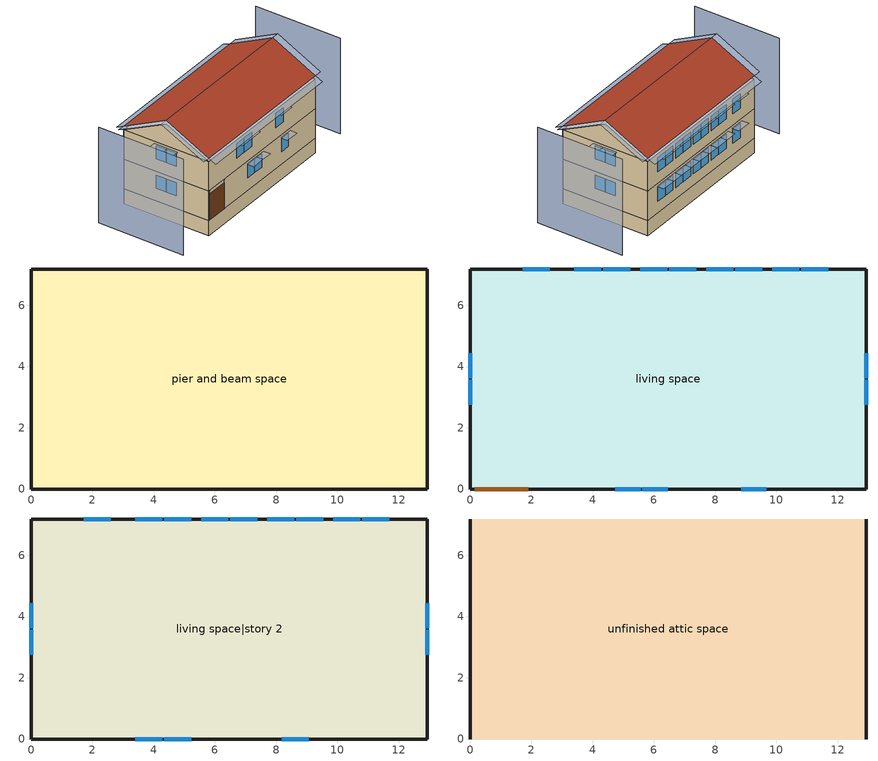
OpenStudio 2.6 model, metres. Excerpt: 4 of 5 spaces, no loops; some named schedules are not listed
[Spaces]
pier and beam space
 floor foundation (FloorFndGrndUnfinSlab): 0,0 0,7.18 12.93,7.18 12.93,0 z0
 wall outside (WallExtUninsUnfin): 0,7.18 0,0 12.93,0 12.93,7.18 0,7.18 z0:1.22
living space
 floor to pier and beam space (FloorPBInsFin Reversed): 0,0 0,7.18 12.93,7.18 12.93,0 z1.22
 wall outside (WallExtInsFin): 0,7.18 0,0 0.13,0 1.92,0 12.93,0 12.93,7.18 0,7.18 z1.22:3.66
 window (WindowConstruction): 4.74,0 5.56,0 / 5.62,0 6.44,0 / 8.85,0 9.67,0 z2.26:3.35; 11.69,7.18 10.81,7.18 / 10.75,7.18 9.86,7.18 / 9.54,7.18 8.65,7.18 / 8.59,7.18 7.7,7.18 / 7.38,7.18 6.5,7.18 / 6.44,7.18 5.55,7.18 / 5.23,7.18 4.34,7.18 / 4.28,7.18 3.39,7.18 / 2.6,7.18 1.71,7.18 z2.17:3.35; 0,4.43 0,3.62 / 0,3.56 0,2.75 / 12.93,2.75 12.93,3.56 / 12.93,3.62 12.93,4.43 z2.27:3.35
 door (Door): 0.15,0 1.89,0 z1.22:3.35
living space|story 2
 floor to living space (FloorFinUninsFin): 0,0 0,7.18 12.93,7.18 12.93,0 z3.66
 wall outside (WallExtInsFin): 0,7.18 0,0 12.93,0 12.93,7.18 0,7.18 z3.66:6.1
 window (WindowConstruction): 3.39,0 4.28,0 / 4.34,0 5.23,0 / 8.18,0 9.07,0 z4.6:5.79; 11.69,7.18 10.81,7.18 / 10.75,7.18 9.86,7.18 / 9.54,7.18 8.65,7.18 / 8.59,7.18 7.7,7.18 / 7.38,7.18 6.5,7.18 / 6.44,7.18 5.55,7.18 / 5.23,7.18 4.34,7.18 / 4.28,7.18 3.39,7.18 / 2.6,7.18 1.71,7.18 z4.61:5.79; 0,4.43 0,3.62 / 0,3.56 0,2.75 / 12.93,2.75 12.93,3.56 / 12.93,3.62 12.93,4.43 z4.71:5.79
unfinished attic space
 floor to living space|story 2 (FloorFinInsUnfinAttic): 0,7.18 12.93,7.18 12.93,0 0,0 z6.1
 wall outside (WallExtUninsUnfin): 0,3.59,7.89 0,7.18,6.1 0,0,6.1; 12.93,3.59,7.89 12.93,0,6.1 12.93,7.18,6.1
 roof outside (RoofUnfinInsExt): 12.93,3.59,8.2 0,3.59,8.2 0,0,6.4 12.93,0,6.4; 0,3.59,8.2 12.93,3.59,8.2 12.93,7.18,6.4 0,7.18,6.4
shading: -3.05,7.18 -3.05,0 / 15.98,0 15.98,7.18 z0:7.89; 13.54,0,6.4 13.54,3.59,8.2 12.93,3.59,8.2 12.93,0,6.4; -0.61,3.59,8.2 -0.61,0,6.4 0,0,6.4 0,3.59,8.2; 0,-0.61,6.1 12.93,-0.61,6.1 12.93,0,6.4 0,0,6.4; -0.61,7.18,6.4 -0.61,3.59,8.2 0,3.59,8.2 0,7.18,6.4; 13.54,3.59,8.2 13.54,7.18,6.4 12.93,7.18,6.4 12.93,3.59,8.2; 12.93,7.79,6.1 0,7.79,6.1 0,7.18,6.4 12.93,7.18,6.4; 12.93,3.71 12.93,2.6 13.54,2.6 13.54,3.71 z3.51; 0,3.47 0,4.59 -0.61,4.59 -0.61,3.47 z5.94; 5.71,0 4.59,0 4.59,-0.61 5.71,-0.61 z3.51; 10.65,7.18 11.85,7.18 11.85,7.79 10.65,7.79 z3.51; 4.19,7.18 5.38,7.18 5.38,7.79 4.19,7.79 z3.51; 6.59,0 5.47,0 5.47,-0.61 6.59,-0.61 z3.51; 9.22,0 8.02,0 8.02,-0.61 9.22,-0.61 z5.94; 9.82,0 8.7,0 8.7,-0.61 9.82,-0.61 z3.51; 5.38,0 4.19,0 4.19,-0.61 5.38,-0.61 z5.94; 4.43,0 3.24,0 3.24,-0.61 4.43,-0.61 z5.94; 9.71,7.18 10.9,7.18 10.9,7.79 9.71,7.79 z3.51; 8.5,7.18 9.69,7.18 9.69,7.79 8.5,7.79 z3.51; 7.55,7.18 8.74,7.18 8.74,7.79 7.55,7.79 z3.51; 8.5,7.18 9.69,7.18 9.69,7.79 8.5,7.79 z5.94; 6.34,7.18 7.54,7.18 7.54,7.79 6.34,7.79 z3.51; 5.39,7.18 6.59,7.18 6.59,7.79 5.39,7.79 z3.51; 3.24,7.18 4.43,7.18 4.43,7.79 3.24,7.79 z3.51; 1.56,7.18 2.75,7.18 2.75,7.79 1.56,7.79 z3.51; 0,2.6 0,3.71 -0.61,3.71 -0.61,2.6 z3.51; 10.65,7.18 11.85,7.18 11.85,7.79 10.65,7.79 z5.94; 3.24,7.18 4.43,7.18 4.43,7.79 3.24,7.79 z5.94; 9.71,7.18 10.9,7.18 10.9,7.79 9.71,7.79 z5.94; 7.55,7.18 8.74,7.18 8.74,7.79 7.55,7.79 z5.94; 6.34,7.18 7.54,7.18 7.54,7.79 6.34,7.79 z5.94; 5.39,7.18 6.59,7.18 6.59,7.79 5.39,7.79 z5.94; 4.19,7.18 5.38,7.18 5.38,7.79 4.19,7.79 z5.94; 1.56,7.18 2.75,7.18 2.75,7.79 1.56,7.79 z5.94; 12.93,4.59 12.93,3.47 13.54,3.47 13.54,4.59 z5.94; 0,3.47 0,4.59 -0.61,4.59 -0.61,3.47 z3.51; 0,2.6 0,3.71 -0.61,3.71 -0.61,2.6 z5.94; 12.93,4.59 12.93,3.47 13.54,3.47 13.54,4.59 z3.51; 12.93,3.71 12.93,2.6 13.54,2.6 13.54,3.71 z5.94
[Site]
Denver Intl Ap_CO_USA: Latitude {deg}=39.83; Longitude {deg}=-104.65; Time Zone {hr}=-7; Elevation {m}=1650; Terrain=Suburbs
[ClimateZones]
Climate Zone Institution Name 2=Building America; Climate Zone Document Year 2=0; Climate Zone Value 2=Cold
[Site:WaterMainsTemperature]
Calculation Method=Correlation; Annual Average Outdoor Air Temperature {C}=10.8753; Maximum Difference In Monthly Average Outdoor Air Temperatures {deltaC}=23.1524
[Site:GroundTemperature:Deep]
10.8753, 10.8753, 10.8753, 10.8753, 10.8753, 10.8753, 10.8753, 10.8753, 10.8753, 10.8753, 10.8753, 10.8753
[Building]
Building 1: North Axis {deg}=45; Standards Number of Stories=2; Standards Number of Above Ground Stories=2; Standards Building Type=singlefamilydetached; Standards Number of Living Units=1
[Material] Roughness=Rough
Name | Thickness {m} | Conductivity {W/m-K} | Density {kg/m3} | Specific Heat {J/kg-K} | Thermal Absorptance | Solar Absorptance | Visible Absorptance
FloorUAAdditionalCeilingIns | 0.12827 | 0.0411113 | 16.02 | 1046.75
FloorUATrussandIns | 0.0889 | 0.0436674 | 50.7834 | 1165.1
Drywall 0.5 in. | 0.0127 | 0.160291 | 801 | 837.4 | 0.9 | 0.5 | 0.1
Asphalt Shingles, Medium | 0.009525 | 0.162714 | 1121.4 | 1465.45 | 0.91 | 0.85 | 0.85
RoofSheathing | 0.01905 | 0.115458 | 512.64 | 1214.23
RoofUARoofIns | 0.18415 | 8.02397 | 37.0049 | 1207.88
FloorIns | 0.1397 | 0.0489548 | 106.365 | 1151.69
Wood Floor | 0.015875 | 0.115458 | 544.68 | 1214.23
Floor Covering | 0.0127 | 0.0433444 | 54.468 | 1339.84 | 0.9 | 0.9
FootingMaterial | 0.2032 | 1.31141 | 2242.8 | 837.4 | 0.9
Concrete 4.0 in. | 0.1016 | 1.31141 | 2242.8 | 837.4 | 0.9
FloorFinStudAndAirFloor | 0.1397 | 0.557395 | 67.691 | 1210.98
Vinyl, Light | 0.009525 | 0.089435 | 177.822 | 1046.75 | 0.9 | 0.3 | 0.3
WallSheathing | 0.0127 | 0.115458 | 512.64 | 1214.23
WallStudAndCavity | 0.0889 | 0.054245 | 162.403 | 1178.92
WallStudAndCavity 1 | 0.0889 | 0.393744 | 83.0341 | 1211.67
WallStudAndCavity 2 | 0.0889 | 0.397942 | 83.0341 | 1211.67
residential furniture material living space | 0.1524 | 0.115458 | 640.8 | 1214.23 | 0.9 | 0.6 | 0.1
DoorMaterial | 0.04445 | 0.0612267 | 512.64 | 1214.23
[Construction]
FloorFinInsUnfinAttic: FloorUAAdditionalCeilingIns, FloorUATrussandIns, Drywall 0.5 in.
RoofUnfinInsExt: Asphalt Shingles, Medium, RoofSheathing, RoofUARoofIns
FloorPBInsFin Reversed: Floor Covering, Wood Floor, RoofSheathing, FloorIns
FootingConstruction: FootingMaterial
FloorFndGrndUnfinSlab: Concrete 4.0 in.
FloorFinUninsFin: Drywall 0.5 in., FloorFinStudAndAirFloor, RoofSheathing, Wood Floor, Floor Covering
WallExtInsFin: Vinyl, Light, WallSheathing, WallStudAndCavity, Drywall 0.5 in.
WallExtUninsUnfin: Vinyl, Light, WallSheathing, WallStudAndCavity 1
WallIntFinUninsFin: WallStudAndCavity 2, Drywall 0.5 in.
residential furniture construction living space; residential furniture construction living space|story 2: residential furniture material living space
WindowConstruction: WindowMaterial
Door: DoorMaterial
[WindowMaterial:Shade]
CoolingShade: Solar Transmittance=0.999; Solar Reflectance=0.00099; Visible Transmittance=0.999; Visible Reflectance=0.00099; Thermal Hemispherical Emissivity=1e-005; Thermal Transmittance=0.999; Thickness {m}=0.0001; Conductivity {W/m-K}=10000; Shade to Glass Distance {m}=0.001; Top Opening Multiplier=0; Bottom Opening Multiplier=0; Left-Side Opening Multiplier=0; Right-Side Opening Multiplier=0; Airflow Permeability=0
[WindowMaterial:SimpleGlazingSystem]
WindowMaterial: U-Factor {W/m2-K}=2.10086; Solar Heat Gain Coefficient=0.21
[BuildingUnit] Building Unit Type=Residential
EPWWeatherInfo; unit 1
[ThermalZone] Use Ideal Air Loads=No
living zone: Thermostat=living zone temperature setpoint
unfinished attic zone; pier and beam zone: 
res ds_1 ret air zone: Volume {m3}=2.54852
[Sizing:Zone] Zone Cooling Design Supply Air Temperature Input Method=SupplyAirTemperature; Zone Cooling Design Supply Air Temperature {C}=14; Zone Cooling Design Supply Air Temperature Difference {deltaC}=11.11; Zone Heating Design Supply Air Temperature Input Method=SupplyAirTemperature; Zone Heating Design Supply Air Temperature {C}=40; Zone Heating Design Supply Air Temperature Difference {deltaC}=11.11; Zone Cooling Design Supply Air Humidity Ratio {kg-H2O/kg-air}=0.0085; Zone Heating Design Supply Air Humidity Ratio {kg-H2O/kg-air}=0.008; Cooling Design Air Flow Method=DesignDay; Heating Design Air Flow Method=DesignDay; Account for Dedicated Outdoor Air System=No; Dedicated Outdoor Air System Control Strategy=NeutralSupplyAir; Dedicated Outdoor Air Low Setpoint Temperature for Design {C}=autosize; Dedicated Outdoor Air High Setpoint Temperature for Design {C}=autosize
unfinished attic zone; pier and beam zone; res ds_1 ret air zone
[Space]
Name | Space Type | Thermal Zone | Building Unit
living space; living space|story 2 | Space Type 1 | living zone | unit 1
unfinished attic space | Space Type 2 | unfinished attic zone
pier and beam space | Space Type 3 | pier and beam zone
res ds_1 ret air space |  | res ds_1 ret air zone
[SpaceType]
Name | Standards Space Type
Space Type 1 | living
Space Type 2 | unfinished attic
Space Type 3 | pier and beam
[People:Definition] Number of People Calculation Method=People; Number of People {people}=1.32; Fraction Radiant=0.319734; Sensible Heat Fraction=0.573; Carbon Dioxide Generation Rate {m3/s-W}=0; Enable ASHRAE 55 Comfort Warnings=No; Mean Radiant Temperature Calculation Type=ZoneAveraged
residential occupants|living space; residential occupants|living space|story 2
[People] Number of People Schedule=residential occupants schedule; Activity Level Schedule=Schedule Ruleset 1; Multiplier=1
Name | People Definition | Space or SpaceType
residential occupants|living space | residential occupants|living space | living space
residential occupants|living space|story 2 | residential occupants|living space|story 2 | living space|story 2
[Foundation:Kiva]
Foundation Kiva 1: Wall Height Above Grade {m}=0.2032; Wall Depth Below Slab {m}=0.2032; Footing Wall Construction=FootingConstruction
[Foundation:Kiva:Settings]
Soil Conductivity {W/m-K}=1.731; Soil Density {kg/m3}=1842.3; Soil Specific Heat {J/kg-K}=418.7; Ground Solar Absorptivity=0.9; Ground Thermal Absorptivity=0.9; Ground Surface Roughness {m}=0.03; Far-Field Width {m}=40; Deep-Ground Boundary Condition=ZeroFlux; Deep-Ground Depth {m}=40; Minimum Cell Dimension {m}=0.02; Maximum Cell Growth Coefficient=1.5; Simulation Timestep=Hourly
[SurfaceProperty:ExposedFoundationPerimeter]
Surface 18: Exposed Perimeter Calculation Method=TotalExposedPerimeter; Total Exposed Perimeter {m}=40.2315
[InternalMass:Definition] Design Level Calculation Method=SurfaceArea
Name | Construction | Surface Area {m2}
living space Partition; living space|story 2 Partition | WallIntFinUninsFin | 92.903
residential furniture mass living space | residential furniture construction living space | 37.1612
residential furniture mass living space|story 2 | residential furniture construction living space|story 2 | 37.1612
[InternalMass] Multiplier=1
Name | Internal Mass Definition | Space or SpaceType
living space Partition | living space Partition | living space
living space|story 2 Partition | living space|story 2 Partition | living space|story 2
residential furniture mass living space | residential furniture mass living space | living space
residential furniture mass living space|story 2 | residential furniture mass living space|story 2 | living space|story 2
[ShadingControl]
WindowShadingControl: Shading Type=InteriorShade; Shading Device Material=CoolingShade; Shading Control Type=OnIfScheduleAllows; Schedule=Window shading schedule; Shading Control Is Scheduled=Yes
[AvailabilityManager:DifferentialThermostat]
res solar hot water useful energy: Temperature Difference On Limit {deltaC}=0; Temperature Difference Off Limit {deltaC}=0
[ThermostatSetpoint:DualSetpoint]
living zone temperature setpoint: Heating Setpoint Temperature Schedule=residential heating setpoint; Cooling Setpoint Temperature Schedule=residential cooling setpoint
[ElectricEquipment:Definition] Design Level Calculation Method=EquipmentLevel
Name | Design Level {W} | Fraction Latent | Fraction Radiant | Fraction Lost
residential refrigerator | 65.0889 | 0 | 0 | 0
residential range electric | 35.9069 | 0.3 | 0.24 | 0.3
residential misc plug loads|living space; residential misc plug loads|living space|story 2 | 201.481 | 0.021 | 0.558 | 0.049
res infil_1 house fan; res infil_1 range fan; res infil_1 bath fan | 0 | 0 | 0 | 1
[ElectricEquipment]
Name | Electric Equipment Definition | Space or SpaceType | Schedule
residential refrigerator | residential refrigerator | living space | residential refrigerator schedule
residential range electric | residential range electric | living space | residential range gas|false schedule
residential misc plug loads|living space | residential misc plug loads|living space | living space | residential misc plug loads schedule
residential misc plug loads|living space|story 2 | residential misc plug loads|living space|story 2 | living space|story 2 | residential misc plug loads schedule
res infil_1 house fan | res infil_1 house fan | living space | Always On Discrete
res infil_1 range fan | res infil_1 range fan | living space | Always On Discrete
res infil_1 bath fan | res infil_1 bath fan | living space | Always On Discrete
[OtherEquipment:Definition] Design Level Calculation Method=EquipmentLevel
Name | Design Level {W} | Fraction Latent | Fraction Radiant | Fraction Lost
residential range gas | 375.952 | 0.2 | 0.18 | 0.5
res ds_1 sup s lk to lv equip; res ds_1 sup lat lk to lv equip; res ds_1 sup d cn to lv equip; res ds_1 sup d cn to ah equip; res ds_1 ret d cn to pl equip; res ds_1 ret d cn to ah equip; res ds_1 sup s lk to ah equip; res ds_1 sup lat lk to ah equip; res ds_1 ret s lk equip; res ds_1 ret lat lk equip | 0
[OtherEquipment]
Name | Other Equipment Definition | Space or SpaceType | Schedule | Fuel Type
residential range gas | residential range gas | living space | residential range gas|false schedule | NaturalGas
res ds_1 sup s lk to lv equip | res ds_1 sup s lk to lv equip | living space | Always On Discrete | None
res ds_1 sup lat lk to lv equip | res ds_1 sup lat lk to lv equip | living space | Always On Discrete | None
res ds_1 sup d cn to lv equip | res ds_1 sup d cn to lv equip | living space | Always On Discrete | None
res ds_1 sup d cn to ah equip | res ds_1 sup d cn to ah equip | pier and beam space | Always On Discrete | None
res ds_1 ret d cn to pl equip | res ds_1 ret d cn to pl equip | res ds_1 ret air space | Always On Discrete | None
res ds_1 ret d cn to ah equip | res ds_1 ret d cn to ah equip | pier and beam space | Always On Discrete | None
res ds_1 sup s lk to ah equip | res ds_1 sup s lk to ah equip | pier and beam space | Always On Discrete | None
res ds_1 sup lat lk to ah equip | res ds_1 sup lat lk to ah equip | pier and beam space | Always On Discrete | None
res ds_1 ret s lk equip | res ds_1 ret s lk equip | res ds_1 ret air space | Always On Discrete | None
res ds_1 ret lat lk equip | res ds_1 ret lat lk equip | res ds_1 ret air space | Always On Discrete | None
[Lights:Definition] Design Level Calculation Method=LightingLevel; Lighting Level {W}=213.581; Fraction Radiant=0.6; Fraction Visible=0.2; Return Air Fraction=0
residential lighting living space; residential lighting living space|story 2
[Lights] Schedule=residential lighting schedule; Fraction Replaceable=1
Name | Lights Definition | Space or SpaceType
residential lighting living space | residential lighting living space | living space
residential lighting living space|story 2 | residential lighting living space|story 2 | living space|story 2
[Exterior:Lights:Definition]
residential lighting exterior: Design Level {W}=87.3605
[Exterior:Lights]
residential lighting exterior: Exterior Lights Definition=residential lighting exterior; Schedule=residential lighting schedule
[SpaceInfiltration:DesignFlowRate] Schedule=Always On Discrete
Name | Space or SpaceType | Design Flow Rate Calculation Method | Air Changes per Hour {1/hr} | Design Flow Rate {m3/s}
res infil|pier and beam space | pier and beam space | AirChanges/Hour | 100
res nv_1 flow; res infil_1 flow | living space | Flow/Space |  | 0
[SpaceInfiltration:EffectiveLeakageArea]
res infil|unfinished attic space: Space or SpaceType=unfinished attic space; Schedule=Always On Discrete; Effective Air Leakage Area {cm2}=3093.67; Stack Coefficient=0.000145999; Wind Coefficient=4.48077e-05
[EnergyManagementSystem:Sensor]
Name | Output Variable or Output Meter | Output Variable or Output Meter Index Key
res_nv_pb_s | Site Outdoor Air Barometric Pressure
res_af_vw_s | Site Wind Speed
res_nv_wt_s | Site Outdoor Air Humidity Ratio
res_nv_1_nva_s | Schedule Value | res nv_1 avail schedule
res_nv_1_sp_s | Schedule Value | res nv_1 temp schedule
res_ds_1_ah_mfr_s | System Node Mass Flow Rate | Node 34
res_ds_1_ah_vfr_s | System Node Current Density Volume Flow Rate | Node 34
res_ds_1_ah_tt_s | System Node Temperature | Node 34
res_ds_1_ra_t_s | System Node Temperature | Node 37
res_ds_1_ah_wt_s | System Node Humidity Ratio | Node 34
res_ds_1_ra_w_s | System Node Humidity Ratio | Node 37
res_ds_1_ah_t_s | Zone Air Temperature | pier and beam zone
res_ds_1_ah_w_s | Zone Mean Air Humidity Ratio | pier and beam zone
res_infil_1_range_sch_s | Schedule Value | res mv_1 range exhaust schedule
res_infil_1_bath_sch_s | Schedule Value | res mv_1 bath exhaust schedule
res_infil_1_wh_sch_s | Schedule Value | Always On Discrete
[EnergyManagementSystem:Actuator]
Name | Actuated Component | Actuated Component Type | Actuated Component Control Type
res_nv_1_flow_act | res nv_1 flow | Zone Infiltration | Air Exchange Flow Rate
res_ds_1_sup_s_lk_to_lv_equip_act | res ds_1 sup s lk to lv equip | OtherEquipment | Power Level
res_ds_1_sup_lat_lk_to_lv_equip_act | res ds_1 sup lat lk to lv equip | OtherEquipment | Power Level
res_ds_1_sup_d_cn_to_lv_equip_act | res ds_1 sup d cn to lv equip | OtherEquipment | Power Level
res_ds_1_sup_d_cn_to_ah_equip_act | res ds_1 sup d cn to ah equip | OtherEquipment | Power Level
res_ds_1_ret_d_cn_to_pl_equip_act | res ds_1 ret d cn to pl equip | OtherEquipment | Power Level
res_ds_1_ret_d_cn_to_ah_equip_act | res ds_1 ret d cn to ah equip | OtherEquipment | Power Level
res_ds_1_sup_s_lk_to_ah_equip_act | res ds_1 sup s lk to ah equip | OtherEquipment | Power Level
res_ds_1_sup_lat_lk_to_ah_equip_act | res ds_1 sup lat lk to ah equip | OtherEquipment | Power Level
res_ds_1_ret_s_lk_equip_act | res ds_1 ret s lk equip | OtherEquipment | Power Level
res_ds_1_ret_lat_lk_equip_act | res ds_1 ret lat lk equip | OtherEquipment | Power Level
res_ds_1_ah_to_liv_mix_act | res ds_1 ah to liv mix | ZoneMixing | Air Exchange Flow Rate
res_ds_1_liv_to_ah_mix_act | res ds_1 liv to ah mix | ZoneMixing | Air Exchange Flow Rate
res_infil_1_house_fan_act | res infil_1 house fan | ElectricEquipment | Electric Power Level
res_infil_1_range_fan_act | res infil_1 range fan | ElectricEquipment | Electric Power Level
res_infil_1_bath_fan_act | res infil_1 bath fan | ElectricEquipment | Electric Power Level
res_infil_1_flow_act | res infil_1 flow | Zone Infiltration | Air Exchange Flow Rate
[EnergyManagementSystem:Program]
res_nv_1_program: Set Tdiff = res_af_1_tin_s-res_af_1_tt_s; Set dT = (@Abs Tdiff); Set pt = (@RhFnTdbWPb res_af_1_tt_s res_nv_wt_s res_nv_pb_s); Set NVA = 12591.203851621605; Set Cs = 0.00017926040778923255; Set Cw = 9.737000237749344e-05; Set MNV = 2.517053030400003; Set MHR = 0.0115; Set MRH = 0.7; Set temp1 = (res_nv_1_nva_s*NVA); Set SGNV = temp1*((((Cs*dT)+(Cw*(res_af_vw_s^2)))^0.5)/1000); If (res_nv_wt_s<MHR) && (pt<MRH) && (res_af_1_tin_s>res_nv_1_sp_s); Set temp2 = (res_af_1_tin_s-res_nv_1_sp_s); Set NVadj1 = temp2/(res_af_1_tin_s-res_af_1_tt_s); Set NVadj2 = (@Min NVadj1 1); Set NVadj3 = (@Max NVadj2 0); Set NVadj = SGNV*NVadj3; Set res_nv_1_flow_act = (@Min NVadj MNV); Else; Set res_nv_1_flow_act = 0; EndIf
res_ds_1_program: Set res_ds_1_ah_mfr = res_ds_1_ah_mfr_s; Set res_ds_1_fan_rtf = res_ds_1_fan_rtf_s; Set res_ds_1_ah_vfr = res_ds_1_ah_vfr_s; Set res_ds_1_ah_tt = res_ds_1_ah_tt_s; Set res_ds_1_ah_wt = res_ds_1_ah_wt_s; Set res_ds_1_ra_t = res_ds_1_ra_t_s; Set res_ds_1_ra_w = res_ds_1_ra_w_s; Set res_ds_1_ah_t = res_ds_1_ah_t_s; Set res_ds_1_ah_w = res_ds_1_ah_w_s; Run res_ds_1_lk_subrout; Set res_ds_1_sup_s_lk_to_lv_equip_act = res_ds_1_sup_s_lk_to_lv; Set res_ds_1_sup_lat_lk_to_lv_equip_act = res_ds_1_sup_lat_lk_to_lv; Set res_ds_1_sup_d_cn_to_lv_equip_act = res_ds_1_sup_d_cn_to_lv; Set res_ds_1_sup_d_cn_to_ah_equip_act = res_ds_1_sup_d_cn_to_ah; Set res_ds_1_sup_s_lk_to_ah_equip_act = res_ds_1_sup_s_lk_to_ah; Set res_ds_1_sup_lat_lk_to_ah_equip_act = res_ds_1_sup_lat_lk_to_ah; Set res_ds_1_ret_s_lk_equip_act = res_ds_1_ret_s_lk; Set res_ds_1_ret_lat_lk_equip_act = res_ds_1_ret_lat_lk; Set res_ds_1_ret_d_cn_to_pl_equip_act = res_ds_1_ret_d_cn_to_pl; Set res_ds_1_ret_d_cn_to_ah_equip_act = res_ds_1_ret_d_cn_to_ah; Set res_ds_1_liv_to_ah_mix_act = res_ds_1_ah_to_liv; Set res_ds_1_liv_to_ah_mix_act = res_ds_1_liv_to_ah
res_infil_1_program: Set p_m = 0.14; Set p_s = 0.22; Set s_m = 270; Set s_s = 370; Set z_m = 9.99744; Set z_s = 4.8768; Set f_t = (((s_m/z_m)^p_m)*((z_s/s_s)^p_s)); Set Tdiff = res_af_1_tin_s-res_af_1_tt_s; Set dT = @Abs Tdiff; Set c = 0.0697; Set Cs = 0.0731; Set Cw = 0.0866; Set n = 0.67; Set sft = (f_t*0.5); Set temp1 = ((c*Cw)*((sft*res_af_vw_s)^(2*n)))^2; Set Qn = (((c*Cs*(dT^n))^2)+temp1)^0.5; Set Tdiff = res_af_1_tin_s-res_af_1_tt_s; Set dT = @Abs Tdiff; Set QWHV = res_infil_1_wh_sch_s*0.0236; Set Qrange = res_infil_1_range_sch_s*0.0472; Set Qdryer = 0.0; Set Qbath = res_infil_1_bath_sch_s*0.0472; Set QhpwhOut = 0; Set QhpwhIn = 0; Set QductsOut = res_ds_1_lk_ret_fan_equiv; Set QductsIn = res_ds_1_lk_sup_fan_equiv; Set Qout = QWHV+Qrange+Qbath+Qdryer+QhpwhOut+QductsOut; Set Qin = QhpwhIn+QductsIn; Set Qu = (@Abs (Qout-Qin)); Set Qb = (@Min Qout Qin); Set faneff_wh = 0.9438948864000002; Set res_infil_1_house_fan_act = (QWHV*300)/faneff_wh; Set faneff_sp = 0.4719474432000001; Set res_infil_1_range_fan_act = (Qrange*300)/faneff_sp; Set res_infil_1_bath_fan_act = (Qbath*300)/faneff_sp; Set Q_acctd_for_elsewhere = QhpwhOut+QhpwhIn+QductsOut+QductsIn; Set res_infil_1_flow_act = (((Qu^2)+(Qn^2))^0.5)-Q_acctd_for_elsewhere; Set res_infil_1_flow_act = (@Max res_infil_1_flow_act 0)
[AirLoopHVAC:ReturnPlenum]
Air Loop HVAC Return Plenum 1: ThermalZone=res ds_1 ret air zone
[ZoneMixing] Schedule=Always On Continuous; Design Flow Rate Calculation Method=Flow/Zone; Design Flow Rate {m3/s}=0
Name | Zone | Source Zone
res ds_1 ah to liv mix | living zone | pier and beam zone
res ds_1 liv to ah mix | pier and beam zone | living zone
[EnergyManagementSystem:ProgramCallingManager]
res af_1 program calling manager: BeginTimestepBeforePredictor; res_infil_1_program; res_nv_1_program
res ds_1 program calling manager: EndOfSystemTimestepAfterHVACReporting; res_ds_1_program
[Schedule:Ruleset]
Name | Default Day Schedule | Summer Design Day Schedule | Winter Design Day Schedule
residential occupants schedule | Schedule Day 3 | residential occupants schedule summer design | residential occupants schedule winter design
Schedule Ruleset 1 | Schedule Day 4
Window shading schedule | Schedule Day 5
residential heating setpoint | Schedule Day 8 | residential heating setpoint summer design | residential heating setpoint winter design
residential cooling setpoint | Schedule Day 9 | residential cooling setpoint summer design | residential cooling setpoint winter design
residential refrigerator schedule | Schedule Day 10 | residential refrigerator schedule summer design | residential refrigerator schedule winter design
residential range gas|false schedule | Schedule Day 13 | residential range gas|false schedule summer design | residential range gas|false schedule winter design
residential lighting schedule | Schedule Day 16 | residential lighting schedule summer design | residential lighting schedule winter design
residential misc plug loads schedule | Schedule Day 19 | residential misc plug loads schedule summer design | residential misc plug loads schedule winter design
res nv_1 temp schedule | Schedule Day 20
res nv_1 avail schedule | Schedule Day 21
res mv_1 range exhaust schedule | Schedule Day 24 | res mv_1 range exhaust schedule summer design | res mv_1 range exhaust schedule winter design
res mv_1 bath exhaust schedule | Schedule Day 25 | res mv_1 bath exhaust schedule summer design | res mv_1 bath exhaust schedule winter design
[Schedule:Day]
Schedule Day 3; residential occupants schedule winter design; Schedule Day 5; Window shading schedule allday1; Window shading schedule allday2; Window shading schedule allday3; Window shading schedule allday4; Window shading schedule allday11; Window shading schedule allday12; Schedule Day 8; Schedule Day 9; Schedule Day 10; residential refrigerator schedule winter design; Schedule Day 13; residential range gas|false schedule winter design; Schedule Day 16; residential lighting schedule winter design; Schedule Day 19; residential misc plug loads schedule winter design; Schedule Day 21: 24, 0, 0
residential occupants schedule allday1; residential occupants schedule allday2; residential occupants schedule allday3; residential occupants schedule allday4; residential occupants schedule allday5; residential occupants schedule allday6; residential occupants schedule allday7; residential occupants schedule allday8; residential occupants schedule allday9; residential occupants schedule allday10; residential occupants schedule allday11; residential occupants schedule allday12: 7, 0, 1, 8, 0, 0.88, 9, 0, 0.41, 16, 0, 0.24, 17, 0, 0.29, 18, 0, 0.55, 21, 0, 0.9, 24, 0, 1
residential occupants schedule summer design; Window shading schedule allday5; Window shading schedule allday6; Window shading schedule allday7; Window shading schedule allday8; Window shading schedule allday9; Window shading schedule allday10; residential refrigerator schedule summer design; residential range gas|false schedule summer design; residential lighting schedule summer design; residential misc plug loads schedule summer design: 24, 0, 1
Schedule Day 4: 24, 0, 112.539
residential heating setpoint allday1; residential heating setpoint allday2; residential heating setpoint allday3; residential heating setpoint allday4; residential heating setpoint allday5; residential heating setpoint allday6; residential heating setpoint allday7; residential heating setpoint allday8; residential heating setpoint allday9; residential heating setpoint allday10; residential heating setpoint allday11; residential heating setpoint allday12: 24, 0, 21.6667
residential heating setpoint winter design; residential cooling setpoint winter design: 24, 0, 21.1111
residential heating setpoint summer design; residential cooling setpoint summer design: 24, 0, 23.8889
residential cooling setpoint allday1; residential cooling setpoint allday2; residential cooling setpoint allday3; residential cooling setpoint allday4; residential cooling setpoint allday5; residential cooling setpoint allday6; residential cooling setpoint allday7; residential cooling setpoint allday8; residential cooling setpoint allday9; residential cooling setpoint allday10; residential cooling setpoint allday11; residential cooling setpoint allday12: 24, 0, 24.4444
residential refrigerator schedule allday1; residential refrigerator schedule allday12: 1, 0, 0.610949, 2, 0, 0.595675, 3, 0, 0.580401, 4, 0, 0.565128, 6, 0, 0.549854, 7, 0, 0.580401, 8, 0, 0.610949, 10, 0, 0.626223, 12, 0, 0.610949, 15, 0, 0.641496, 16, 0, 0.626223, 17, 0, 0.672044, 18, 0, 0.733139, 19, 0, 0.763686, 20, 0, 0.733139, 21, 0, 0.717865, 22, 0, 0.702591, 23, 0, 0.672044, 24, 0, 0.626223
residential refrigerator schedule allday2: 1, 0, 0.609489, 2, 0, 0.594252, 3, 0, 0.579015, 4, 0, 0.563777, 6, 0, 0.54854, 7, 0, 0.579015, 8, 0, 0.609489, 10, 0, 0.624726, 12, 0, 0.609489, 15, 0, 0.639964, 16, 0, 0.624726, 17, 0, 0.670438, 18, 0, 0.731387, 19, 0, 0.761861, 20, 0, 0.731387, 21, 0, 0.71615, 22, 0, 0.700912, 23, 0, 0.670438, 24, 0, 0.624726
residential refrigerator schedule allday3; residential refrigerator schedule allday4; residential refrigerator schedule allday5: 1, 0, 0.791241, 2, 0, 0.77146, 3, 0, 0.751679, 4, 0, 0.731898, 6, 0, 0.712117, 7, 0, 0.751679, 8, 0, 0.791241, 10, 0, 0.811022, 12, 0, 0.791241, 15, 0, 0.830803, 16, 0, 0.811022, 17, 0, 0.870365, 18, 0, 0.949489, 19, 0, 0.989051, 20, 0, 0.949489, 21, 0, 0.929708, 22, 0, 0.909927, 23, 0, 0.870365, 24, 0, 0.811022
residential refrigerator schedule allday6; residential refrigerator schedule allday7; residential refrigerator schedule allday8; residential refrigerator schedule allday9: 1, 0, 0.8, 2, 0, 0.78, 3, 0, 0.76, 4, 0, 0.74, 6, 0, 0.72, 7, 0, 0.76, 8, 0, 0.8, 10, 0, 0.82, 12, 0, 0.8, 15, 0, 0.84, 16, 0, 0.82, 17, 0, 0.88, 18, 0, 0.96, 19, 0, 1, 20, 0, 0.96, 21, 0, 0.94, 22, 0, 0.92, 23, 0, 0.88, 24, 0, 0.82
residential refrigerator schedule allday10: 1, 0, 0.679562, 2, 0, 0.662573, 3, 0, 0.645584, 4, 0, 0.628595, 6, 0, 0.611606, 7, 0, 0.645584, 8, 0, 0.679562, 10, 0, 0.696551, 12, 0, 0.679562, 15, 0, 0.71354, 16, 0, 0.696551, 17, 0, 0.747518, 18, 0, 0.815474, 19, 0, 0.849453, 20, 0, 0.815474, 21, 0, 0.798485, 22, 0, 0.781496, 23, 0, 0.747518, 24, 0, 0.696551
residential refrigerator schedule allday11: 1, 0, 0.675182, 2, 0, 0.658303, 3, 0, 0.641423, 4, 0, 0.624544, 6, 0, 0.607664, 7, 0, 0.641423, 8, 0, 0.675182, 10, 0, 0.692062, 12, 0, 0.675182, 15, 0, 0.708942, 16, 0, 0.692062, 17, 0, 0.742701, 18, 0, 0.810219, 19, 0, 0.843978, 20, 0, 0.810219, 21, 0, 0.793339, 22, 0, 0.77646, 23, 0, 0.742701, 24, 0, 0.692062
residential range gas|false schedule allday1; residential range gas|false schedule allday2; residential range gas|false schedule allday12: 2, 0, 0.0466667, 4, 0, 0.0266667, 5, 0, 0.0466667, 6, 0, 0.0733333, 7, 0, 0.166667, 8, 0, 0.28, 9, 0, 0.306667, 10, 0, 0.32, 11, 0, 0.28, 12, 0, 0.333333, 13, 0, 0.38, 14, 0, 0.306667, 15, 0, 0.38, 16, 0, 0.293333, 17, 0, 0.613333, 18, 0, 1, 19, 0, 0.78, 20, 0, 0.4, 21, 0, 0.233333, 22, 0, 0.166667, 23, 0, 0.106667, 24, 0, 0.0733333
residential range gas|false schedule allday3; residential range gas|false schedule allday5: 2, 0, 0.0421574, 4, 0, 0.0240899, 5, 0, 0.0421574, 6, 0, 0.0662473, 7, 0, 0.150562, 8, 0, 0.252944, 9, 0, 0.277034, 10, 0, 0.289079, 11, 0, 0.252944, 12, 0, 0.301124, 13, 0, 0.343282, 14, 0, 0.277034, 15, 0, 0.343282, 16, 0, 0.264989, 17, 0, 0.554069, 18, 0, 0.903373, 19, 0, 0.704631, 20, 0, 0.361349, 21, 0, 0.210787, 22, 0, 0.150562, 23, 0, 0.0963598, 24, 0, 0.0662473
residential range gas|false schedule allday4: 2, 0, 0.0419872, 4, 0, 0.0239927, 5, 0, 0.0419872, 6, 0, 0.0659799, 7, 0, 0.149954, 8, 0, 0.251923, 9, 0, 0.275916, 10, 0, 0.287912, 11, 0, 0.251923, 12, 0, 0.299909, 13, 0, 0.341896, 14, 0, 0.275916, 15, 0, 0.341896, 16, 0, 0.26392, 17, 0, 0.551832, 18, 0, 0.899727, 19, 0, 0.701787, 20, 0, 0.359891, 21, 0, 0.209936, 22, 0, 0.149954, 23, 0, 0.0959708, 24, 0, 0.0659799
residential range gas|false schedule allday6; residential range gas|false schedule allday9: 2, 0, 0.0378608, 4, 0, 0.0216348, 5, 0, 0.0378608, 6, 0, 0.0594956, 7, 0, 0.135217, 8, 0, 0.227165, 9, 0, 0.2488, 10, 0, 0.259617, 11, 0, 0.227165, 12, 0, 0.270435, 13, 0, 0.308295, 14, 0, 0.2488, 15, 0, 0.308295, 16, 0, 0.237982, 17, 0, 0.4976, 18, 0, 0.811304, 19, 0, 0.632817, 20, 0, 0.324521, 21, 0, 0.189304, 22, 0, 0.135217, 23, 0, 0.086539, 24, 0, 0.0594956
residential range gas|false schedule allday7; residential range gas|false schedule allday8: 2, 0, 0.0381161, 4, 0, 0.0217806, 5, 0, 0.0381161, 6, 0, 0.0598967, 7, 0, 0.136129, 8, 0, 0.228696, 9, 0, 0.250477, 10, 0, 0.261367, 11, 0, 0.228696, 12, 0, 0.272258, 13, 0, 0.310374, 14, 0, 0.250477, 15, 0, 0.310374, 16, 0, 0.239587, 17, 0, 0.500954, 18, 0, 0.816773, 19, 0, 0.637083, 20, 0, 0.326709, 21, 0, 0.19058, 22, 0, 0.136129, 23, 0, 0.0871225, 24, 0, 0.0598967
residential range gas|false schedule allday10; residential range gas|false schedule allday11: 2, 0, 0.0461562, 4, 0, 0.026375, 5, 0, 0.0461562, 6, 0, 0.0725311, 7, 0, 0.164844, 8, 0, 0.276937, 9, 0, 0.303312, 10, 0, 0.3165, 11, 0, 0.276937, 12, 0, 0.329687, 13, 0, 0.375843, 14, 0, 0.303312, 15, 0, 0.375843, 16, 0, 0.290125, 17, 0, 0.606624, 18, 0, 0.989061, 19, 0, 0.771468, 20, 0, 0.395624, 21, 0, 0.230781, 22, 0, 0.164844, 23, 0, 0.1055, 24, 0, 0.0725311
residential lighting schedule allday1: 1, 0, 0.123751, 2, 0, 0.0742506, 4, 0, 0.0495004, 5, 0, 0.0550333, 6, 0, 0.151005, 7, 0, 0.354518, 8, 0, 0.448634, 9, 0, 0.476771, 10, 0, 0.490088, 11, 0, 0.476763, 12, 0, 0.458301, 13, 0, 0.444976, 14, 0, 0.441055, 15, 0, 0.447927, 16, 0, 0.48986, 17, 0, 0.601585, 18, 0, 0.797807, 19, 0, 0.978646, 20, 0, 0.990805, 21, 0, 0.822578, 22, 0, 0.620621, 23, 0, 0.536431, 24, 0, 0.249225
residential lighting schedule allday2: 1, 0, 0.123751, 2, 0, 0.0742506, 4, 0, 0.0495004, 5, 0, 0.0547503, 6, 0, 0.149594, 7, 0, 0.351204, 8, 0, 0.44444, 9, 0, 0.470027, 10, 0, 0.480931, 11, 0, 0.467731, 12, 0, 0.449442, 13, 0, 0.436241, 14, 0, 0.432357, 15, 0, 0.435458, 16, 0, 0.457541, 17, 0, 0.526174, 18, 0, 0.674382, 19, 0, 0.867815, 20, 0, 0.979613, 21, 0, 0.912905, 22, 0, 0.727145, 23, 0, 0.638088, 24, 0, 0.249225
residential lighting schedule allday3: 1, 0, 0.123751, 2, 0, 0.0742506, 4, 0, 0.0495004, 5, 0, 0.0539769, 6, 0, 0.145737, 7, 0, 0.342151, 8, 0, 0.432984, 9, 0, 0.451822, 10, 0, 0.456356, 11, 0, 0.443495, 12, 0, 0.425678, 13, 0, 0.412817, 14, 0, 0.409033, 15, 0, 0.410444, 16, 0, 0.422423, 17, 0, 0.463778, 18, 0, 0.567207, 19, 0, 0.736351, 20, 0, 0.89541, 21, 0, 0.928337, 22, 0, 0.807462, 23, 0, 0.499769, 24, 0, 0.249225
residential lighting schedule allday4: 1, 0, 0.123751, 2, 0, 0.0742506, 4, 0, 0.0495004, 5, 0, 0.0529206, 6, 0, 0.14047, 7, 0, 0.329784, 8, 0, 0.417334, 9, 0, 0.427474, 10, 0, 0.423826, 11, 0, 0.411431, 12, 0, 0.394257, 13, 0, 0.381861, 14, 0, 0.378214, 15, 0, 0.377995, 16, 0, 0.379305, 17, 0, 0.386076, 18, 0, 0.412203, 19, 0, 0.483741, 20, 0, 0.618803, 21, 0, 0.782651, 22, 0, 0.880006, 23, 0, 0.59731, 24, 0, 0.249225
residential lighting schedule allday5: 1, 0, 0.123751, 2, 0, 0.0742506, 4, 0, 0.0495004, 5, 0, 0.0518642, 6, 0, 0.135202, 7, 0, 0.317417, 8, 0, 0.401684, 9, 0, 0.403727, 10, 0, 0.392499, 11, 0, 0.380568, 12, 0, 0.364039, 13, 0, 0.352108, 14, 0, 0.348597, 15, 0, 0.348344, 16, 0, 0.349185, 17, 0, 0.353494, 18, 0, 0.37052, 19, 0, 0.419884, 20, 0, 0.522801, 21, 0, 0.670504, 22, 0, 0.799058, 23, 0, 0.582332, 24, 0, 0.249225
residential lighting schedule allday6: 1, 0, 0.123751, 2, 0, 0.0742506, 4, 0, 0.0495004, 5, 0, 0.0510908, 6, 0, 0.131346, 7, 0, 0.308364, 8, 0, 0.390227, 9, 0, 0.386724, 10, 0, 0.370329, 11, 0, 0.358738, 12, 0, 0.34268, 13, 0, 0.33109, 14, 0, 0.327679, 15, 0, 0.327431, 16, 0, 0.328169, 17, 0, 0.3317, 18, 0, 0.345176, 19, 0, 0.384002, 20, 0, 0.467137, 21, 0, 0.595227, 22, 0, 0.726082, 23, 0, 0.557461, 24, 0, 0.249225
residential lighting schedule allday7: 1, 0, 0.123751, 2, 0, 0.0742506, 4, 0, 0.0495004, 5, 0, 0.0508078, 6, 0, 0.129935, 7, 0, 0.30505, 8, 0, 0.386033, 9, 0, 0.380581, 10, 0, 0.362375, 11, 0, 0.350909, 12, 0, 0.335023, 13, 0, 0.323557, 14, 0, 0.320183, 15, 0, 0.319942, 16, 0, 0.320696, 17, 0, 0.324296, 18, 0, 0.337983, 19, 0, 0.377272, 20, 0, 0.461059, 21, 0, 0.589559, 22, 0, 0.71999, 23, 0, 0.553959, 24, 0, 0.249225
residential lighting schedule allday8: 1, 0, 0.123751, 2, 0, 0.0742506, 4, 0, 0.0495004, 5, 0, 0.0510908, 6, 0, 0.131346, 7, 0, 0.308364, 8, 0, 0.390227, 9, 0, 0.386724, 10, 0, 0.370329, 11, 0, 0.358738, 12, 0, 0.34268, 13, 0, 0.33109, 14, 0, 0.327679, 15, 0, 0.327463, 16, 0, 0.328508, 17, 0, 0.333671, 18, 0, 0.353343, 19, 0, 0.408235, 20, 0, 0.517996, 21, 0, 0.667796, 22, 0, 0.788015, 23, 0, 0.571055, 24, 0, 0.249225
residential lighting schedule allday9: 1, 0, 0.123751, 2, 0, 0.0742506, 4, 0, 0.0495004, 5, 0, 0.0518642, 6, 0, 0.135202, 7, 0, 0.317417, 8, 0, 0.401684, 9, 0, 0.403727, 10, 0, 0.392499, 11, 0, 0.380568, 12, 0, 0.364039, 13, 0, 0.352108, 14, 0, 0.348597, 15, 0, 0.34858, 16, 0, 0.351275, 17, 0, 0.363405, 18, 0, 0.404274, 19, 0, 0.501103, 20, 0, 0.656115, 21, 0, 0.806081, 22, 0, 0.850995, 23, 0, 0.561051, 24, 0, 0.249225
residential lighting schedule allday10: 1, 0, 0.123751, 2, 0, 0.0742506, 4, 0, 0.0495004, 5, 0, 0.0529206, 6, 0, 0.14047, 7, 0, 0.329784, 8, 0, 0.417334, 9, 0, 0.427474, 10, 0, 0.423826, 11, 0, 0.411431, 12, 0, 0.394257, 13, 0, 0.381861, 14, 0, 0.378214, 15, 0, 0.378919, 16, 0, 0.386741, 17, 0, 0.41682, 18, 0, 0.500557, 19, 0, 0.655466, 20, 0, 0.829225, 21, 0, 0.905334, 22, 0, 0.820928, 23, 0, 0.509707, 24, 0, 0.249225
residential lighting schedule allday11: 1, 0, 0.123751, 2, 0, 0.0742506, 4, 0, 0.0495004, 5, 0, 0.0539769, 6, 0, 0.145737, 7, 0, 0.342151, 8, 0, 0.432984, 9, 0, 0.451822, 10, 0, 0.456356, 11, 0, 0.443495, 12, 0, 0.425678, 13, 0, 0.412817, 14, 0, 0.409033, 15, 0, 0.421324, 16, 0, 0.481818, 17, 0, 0.61218, 18, 0, 0.804217, 19, 0, 0.945912, 20, 0, 0.918658, 21, 0, 0.747013, 22, 0, 0.56552, 23, 0, 0.493046, 24, 0, 0.249225
residential lighting schedule allday12: 1, 0, 0.123751, 2, 0, 0.0742506, 4, 0, 0.0495004, 5, 0, 0.0547503, 6, 0, 0.149594, 7, 0, 0.351204, 8, 0, 0.44444, 9, 0, 0.470027, 10, 0, 0.480931, 11, 0, 0.467731, 12, 0, 0.449442, 13, 0, 0.436241, 14, 0, 0.432357, 15, 0, 0.445561, 16, 0, 0.513103, 17, 0, 0.660674, 18, 0, 0.869445, 19, 0, 1, 20, 0, 0.932675, 21, 0, 0.731582, 22, 0, 0.553643, 23, 0, 0.488328, 24, 0, 0.249225
residential misc plug loads schedule allday1; residential misc plug loads schedule allday12: 1, 0, 0.655649, 2, 0, 0.618183, 3, 0, 0.599451, 4, 0, 0.580718, 5, 0, 0.599451, 6, 0, 0.618183, 7, 0, 0.693115, 8, 0, 0.786779, 11, 0, 0.805512, 12, 0, 0.824245, 14, 0, 0.842977, 15, 0, 0.824245, 16, 0, 0.86171, 17, 0, 0.899176, 18, 0, 0.974107, 19, 0, 0.99284, 20, 0, 0.936642, 21, 0, 0.880443, 22, 0, 0.842977, 23, 0, 0.749313, 24, 0, 0.674382
residential misc plug loads schedule allday2: 1, 0, 0.660377, 2, 0, 0.622642, 3, 0, 0.603774, 4, 0, 0.584906, 5, 0, 0.603774, 6, 0, 0.622642, 7, 0, 0.698113, 8, 0, 0.792453, 11, 0, 0.811321, 12, 0, 0.830189, 14, 0, 0.849057, 15, 0, 0.830189, 16, 0, 0.867925, 17, 0, 0.90566, 18, 0, 0.981132, 19, 0, 1, 20, 0, 0.943396, 21, 0, 0.886792, 22, 0, 0.849057, 23, 0, 0.754717, 24, 0, 0.679245
residential misc plug loads schedule allday3; residential misc plug loads schedule allday5: 1, 0, 0.521682, 2, 0, 0.491872, 3, 0, 0.476967, 4, 0, 0.462062, 5, 0, 0.476967, 6, 0, 0.491872, 7, 0, 0.551493, 8, 0, 0.626019, 11, 0, 0.640924, 12, 0, 0.655829, 14, 0, 0.670734, 15, 0, 0.655829, 16, 0, 0.68564, 17, 0, 0.71545, 18, 0, 0.775071, 19, 0, 0.789976, 20, 0, 0.745261, 21, 0, 0.700545, 22, 0, 0.670734, 23, 0, 0.596208, 24, 0, 0.536588
residential misc plug loads schedule allday4: 1, 0, 0.519581, 2, 0, 0.489891, 3, 0, 0.475045, 4, 0, 0.4602, 5, 0, 0.475045, 6, 0, 0.489891, 7, 0, 0.549271, 8, 0, 0.623497, 11, 0, 0.638342, 12, 0, 0.653187, 14, 0, 0.668033, 15, 0, 0.653187, 16, 0, 0.682878, 17, 0, 0.712568, 18, 0, 0.771949, 19, 0, 0.786794, 20, 0, 0.742258, 21, 0, 0.697723, 22, 0, 0.668033, 23, 0, 0.593807, 24, 0, 0.534426
residential misc plug loads schedule allday6; residential misc plug loads schedule allday9: 1, 0, 0.434473, 2, 0, 0.409646, 3, 0, 0.397232, 4, 0, 0.384819, 5, 0, 0.397232, 6, 0, 0.409646, 7, 0, 0.4593, 8, 0, 0.521367, 11, 0, 0.533781, 12, 0, 0.546194, 14, 0, 0.558608, 15, 0, 0.546194, 16, 0, 0.571021, 17, 0, 0.595848, 18, 0, 0.645502, 19, 0, 0.657916, 20, 0, 0.620675, 21, 0, 0.583435, 22, 0, 0.558608, 23, 0, 0.49654, 24, 0, 0.446886
residential misc plug loads schedule allday7; residential misc plug loads schedule allday8: 1, 0, 0.43132, 2, 0, 0.406674, 3, 0, 0.39435, 4, 0, 0.382027, 5, 0, 0.39435, 6, 0, 0.406674, 7, 0, 0.455967, 8, 0, 0.517585, 11, 0, 0.529908, 12, 0, 0.542231, 14, 0, 0.554555, 15, 0, 0.542231, 16, 0, 0.566878, 17, 0, 0.591525, 18, 0, 0.640819, 19, 0, 0.653142, 20, 0, 0.616172, 21, 0, 0.579202, 22, 0, 0.554555, 23, 0, 0.492938, 24, 0, 0.443644
residential misc plug loads schedule allday10: 1, 0, 0.520106, 2, 0, 0.490386, 3, 0, 0.475526, 4, 0, 0.460666, 5, 0, 0.475526, 6, 0, 0.490386, 7, 0, 0.549827, 8, 0, 0.624128, 11, 0, 0.638988, 12, 0, 0.653848, 14, 0, 0.668708, 15, 0, 0.653848, 16, 0, 0.683568, 17, 0, 0.713289, 18, 0, 0.772729, 19, 0, 0.787589, 20, 0, 0.743009, 21, 0, 0.698428, 22, 0, 0.668708, 23, 0, 0.594407, 24, 0, 0.534966
residential misc plug loads schedule allday11: 1, 0, 0.51853, 2, 0, 0.4889, 3, 0, 0.474085, 4, 0, 0.45927, 5, 0, 0.474085, 6, 0, 0.4889, 7, 0, 0.54816, 8, 0, 0.622236, 11, 0, 0.637051, 12, 0, 0.651867, 14, 0, 0.666682, 15, 0, 0.651867, 16, 0, 0.681497, 17, 0, 0.711127, 18, 0, 0.770388, 19, 0, 0.785203, 20, 0, 0.740757, 21, 0, 0.696312, 22, 0, 0.666682, 23, 0, 0.592606, 24, 0, 0.533345
[Schedule:Rule] Apply Sunday=Yes; Apply Monday=Yes; Apply Tuesday=Yes; Apply Wednesday=Yes; Apply Thursday=Yes; Apply Friday=Yes; Apply Saturday=Yes; Date Specification Type=DateRange; Start Day=1
Name | Schedule Ruleset | Rule Order | Day Schedule | Start Month | End Month | End Day
residential occupants schedule allday ruleset1 | residential occupants schedule | 11 | residential occupants schedule allday1 | 1 | 1 | 31
residential occupants schedule allday ruleset2 | residential occupants schedule | 10 | residential occupants schedule allday2 | 2 | 2 | 28
residential occupants schedule allday ruleset3 | residential occupants schedule | 9 | residential occupants schedule allday3 | 3 | 3 | 31
residential occupants schedule allday ruleset4 | residential occupants schedule | 8 | residential occupants schedule allday4 | 4 | 4 | 30
residential occupants schedule allday ruleset5 | residential occupants schedule | 7 | residential occupants schedule allday5 | 5 | 5 | 31
residential occupants schedule allday ruleset6 | residential occupants schedule | 6 | residential occupants schedule allday6 | 6 | 6 | 30
residential occupants schedule allday ruleset7 | residential occupants schedule | 5 | residential occupants schedule allday7 | 7 | 7 | 31
residential occupants schedule allday ruleset8 | residential occupants schedule | 4 | residential occupants schedule allday8 | 8 | 8 | 31
residential occupants schedule allday ruleset9 | residential occupants schedule | 3 | residential occupants schedule allday9 | 9 | 9 | 30
residential occupants schedule allday ruleset10 | residential occupants schedule | 2 | residential occupants schedule allday10 | 10 | 10 | 31
residential occupants schedule allday ruleset11 | residential occupants schedule | 1 | residential occupants schedule allday11 | 11 | 11 | 30
residential occupants schedule allday ruleset12 | residential occupants schedule | 0 | residential occupants schedule allday12 | 12 | 12 | 31
Window shading schedule allday ruleset1 | Window shading schedule | 11 | Window shading schedule allday1 | 1 | 1 | 31
Window shading schedule allday ruleset2 | Window shading schedule | 10 | Window shading schedule allday2 | 2 | 2 | 28
Window shading schedule allday ruleset3 | Window shading schedule | 9 | Window shading schedule allday3 | 3 | 3 | 31
Window shading schedule allday ruleset4 | Window shading schedule | 8 | Window shading schedule allday4 | 4 | 4 | 30
Window shading schedule allday ruleset5 | Window shading schedule | 7 | Window shading schedule allday5 | 5 | 5 | 31
Window shading schedule allday ruleset6 | Window shading schedule | 6 | Window shading schedule allday6 | 6 | 6 | 30
Window shading schedule allday ruleset7 | Window shading schedule | 5 | Window shading schedule allday7 | 7 | 7 | 31
Window shading schedule allday ruleset8 | Window shading schedule | 4 | Window shading schedule allday8 | 8 | 8 | 31
Window shading schedule allday ruleset9 | Window shading schedule | 3 | Window shading schedule allday9 | 9 | 9 | 30
Window shading schedule allday ruleset10 | Window shading schedule | 2 | Window shading schedule allday10 | 10 | 10 | 31
Window shading schedule allday ruleset11 | Window shading schedule | 1 | Window shading schedule allday11 | 11 | 11 | 30
Window shading schedule allday ruleset12 | Window shading schedule | 0 | Window shading schedule allday12 | 12 | 12 | 31
residential heating setpoint allday ruleset1 | residential heating setpoint | 11 | residential heating setpoint allday1 | 1 | 1 | 31
residential heating setpoint allday ruleset2 | residential heating setpoint | 10 | residential heating setpoint allday2 | 2 | 2 | 28
residential heating setpoint allday ruleset3 | residential heating setpoint | 9 | residential heating setpoint allday3 | 3 | 3 | 31
residential heating setpoint allday ruleset4 | residential heating setpoint | 8 | residential heating setpoint allday4 | 4 | 4 | 30
residential heating setpoint allday ruleset5 | residential heating setpoint | 7 | residential heating setpoint allday5 | 5 | 5 | 31
residential heating setpoint allday ruleset6 | residential heating setpoint | 6 | residential heating setpoint allday6 | 6 | 6 | 30
residential heating setpoint allday ruleset7 | residential heating setpoint | 5 | residential heating setpoint allday7 | 7 | 7 | 31
residential heating setpoint allday ruleset8 | residential heating setpoint | 4 | residential heating setpoint allday8 | 8 | 8 | 31
residential heating setpoint allday ruleset9 | residential heating setpoint | 3 | residential heating setpoint allday9 | 9 | 9 | 30
residential heating setpoint allday ruleset10 | residential heating setpoint | 2 | residential heating setpoint allday10 | 10 | 10 | 31
residential heating setpoint allday ruleset11 | residential heating setpoint | 1 | residential heating setpoint allday11 | 11 | 11 | 30
residential heating setpoint allday ruleset12 | residential heating setpoint | 0 | residential heating setpoint allday12 | 12 | 12 | 31
residential cooling setpoint allday ruleset1 | residential cooling setpoint | 11 | residential cooling setpoint allday1 | 1 | 1 | 31
residential cooling setpoint allday ruleset2 | residential cooling setpoint | 10 | residential cooling setpoint allday2 | 2 | 2 | 28
residential cooling setpoint allday ruleset3 | residential cooling setpoint | 9 | residential cooling setpoint allday3 | 3 | 3 | 31
residential cooling setpoint allday ruleset4 | residential cooling setpoint | 8 | residential cooling setpoint allday4 | 4 | 4 | 30
residential cooling setpoint allday ruleset5 | residential cooling setpoint | 7 | residential cooling setpoint allday5 | 5 | 5 | 31
residential cooling setpoint allday ruleset6 | residential cooling setpoint | 6 | residential cooling setpoint allday6 | 6 | 6 | 30
residential cooling setpoint allday ruleset7 | residential cooling setpoint | 5 | residential cooling setpoint allday7 | 7 | 7 | 31
residential cooling setpoint allday ruleset8 | residential cooling setpoint | 4 | residential cooling setpoint allday8 | 8 | 8 | 31
residential cooling setpoint allday ruleset9 | residential cooling setpoint | 3 | residential cooling setpoint allday9 | 9 | 9 | 30
residential cooling setpoint allday ruleset10 | residential cooling setpoint | 2 | residential cooling setpoint allday10 | 10 | 10 | 31
residential cooling setpoint allday ruleset11 | residential cooling setpoint | 1 | residential cooling setpoint allday11 | 11 | 11 | 30
residential cooling setpoint allday ruleset12 | residential cooling setpoint | 0 | residential cooling setpoint allday12 | 12 | 12 | 31
residential refrigerator schedule allday ruleset1 | residential refrigerator schedule | 11 | residential refrigerator schedule allday1 | 1 | 1 | 31
residential refrigerator schedule allday ruleset2 | residential refrigerator schedule | 10 | residential refrigerator schedule allday2 | 2 | 2 | 28
residential refrigerator schedule allday ruleset3 | residential refrigerator schedule | 9 | residential refrigerator schedule allday3 | 3 | 3 | 31
residential refrigerator schedule allday ruleset4 | residential refrigerator schedule | 8 | residential refrigerator schedule allday4 | 4 | 4 | 30
residential refrigerator schedule allday ruleset5 | residential refrigerator schedule | 7 | residential refrigerator schedule allday5 | 5 | 5 | 31
residential refrigerator schedule allday ruleset6 | residential refrigerator schedule | 6 | residential refrigerator schedule allday6 | 6 | 6 | 30
residential refrigerator schedule allday ruleset7 | residential refrigerator schedule | 5 | residential refrigerator schedule allday7 | 7 | 7 | 31
residential refrigerator schedule allday ruleset8 | residential refrigerator schedule | 4 | residential refrigerator schedule allday8 | 8 | 8 | 31
residential refrigerator schedule allday ruleset9 | residential refrigerator schedule | 3 | residential refrigerator schedule allday9 | 9 | 9 | 30
residential refrigerator schedule allday ruleset10 | residential refrigerator schedule | 2 | residential refrigerator schedule allday10 | 10 | 10 | 31
residential refrigerator schedule allday ruleset11 | residential refrigerator schedule | 1 | residential refrigerator schedule allday11 | 11 | 11 | 30
residential refrigerator schedule allday ruleset12 | residential refrigerator schedule | 0 | residential refrigerator schedule allday12 | 12 | 12 | 31
residential range gas|false schedule allday ruleset1 | residential range gas|false schedule | 11 | residential range gas|false schedule allday1 | 1 | 1 | 31
residential range gas|false schedule allday ruleset2 | residential range gas|false schedule | 10 | residential range gas|false schedule allday2 | 2 | 2 | 28
residential range gas|false schedule allday ruleset3 | residential range gas|false schedule | 9 | residential range gas|false schedule allday3 | 3 | 3 | 31
residential range gas|false schedule allday ruleset4 | residential range gas|false schedule | 8 | residential range gas|false schedule allday4 | 4 | 4 | 30
residential range gas|false schedule allday ruleset5 | residential range gas|false schedule | 7 | residential range gas|false schedule allday5 | 5 | 5 | 31
residential range gas|false schedule allday ruleset6 | residential range gas|false schedule | 6 | residential range gas|false schedule allday6 | 6 | 6 | 30
residential range gas|false schedule allday ruleset7 | residential range gas|false schedule | 5 | residential range gas|false schedule allday7 | 7 | 7 | 31
residential range gas|false schedule allday ruleset8 | residential range gas|false schedule | 4 | residential range gas|false schedule allday8 | 8 | 8 | 31
residential range gas|false schedule allday ruleset9 | residential range gas|false schedule | 3 | residential range gas|false schedule allday9 | 9 | 9 | 30
residential range gas|false schedule allday ruleset10 | residential range gas|false schedule | 2 | residential range gas|false schedule allday10 | 10 | 10 | 31
residential range gas|false schedule allday ruleset11 | residential range gas|false schedule | 1 | residential range gas|false schedule allday11 | 11 | 11 | 30
residential range gas|false schedule allday ruleset12 | residential range gas|false schedule | 0 | residential range gas|false schedule allday12 | 12 | 12 | 31
residential lighting schedule allday ruleset1 | residential lighting schedule | 11 | residential lighting schedule allday1 | 1 | 1 | 31
residential lighting schedule allday ruleset2 | residential lighting schedule | 10 | residential lighting schedule allday2 | 2 | 2 | 28
residential lighting schedule allday ruleset3 | residential lighting schedule | 9 | residential lighting schedule allday3 | 3 | 3 | 31
residential lighting schedule allday ruleset4 | residential lighting schedule | 8 | residential lighting schedule allday4 | 4 | 4 | 30
residential lighting schedule allday ruleset5 | residential lighting schedule | 7 | residential lighting schedule allday5 | 5 | 5 | 31
residential lighting schedule allday ruleset6 | residential lighting schedule | 6 | residential lighting schedule allday6 | 6 | 6 | 30
residential lighting schedule allday ruleset7 | residential lighting schedule | 5 | residential lighting schedule allday7 | 7 | 7 | 31
residential lighting schedule allday ruleset8 | residential lighting schedule | 4 | residential lighting schedule allday8 | 8 | 8 | 31
residential lighting schedule allday ruleset9 | residential lighting schedule | 3 | residential lighting schedule allday9 | 9 | 9 | 30
residential lighting schedule allday ruleset10 | residential lighting schedule | 2 | residential lighting schedule allday10 | 10 | 10 | 31
residential lighting schedule allday ruleset11 | residential lighting schedule | 1 | residential lighting schedule allday11 | 11 | 11 | 30
residential lighting schedule allday ruleset12 | residential lighting schedule | 0 | residential lighting schedule allday12 | 12 | 12 | 31
residential misc plug loads schedule allday ruleset1 | residential misc plug loads schedule | 11 | residential misc plug loads schedule allday1 | 1 | 1 | 31
residential misc plug loads schedule allday ruleset2 | residential misc plug loads schedule | 10 | residential misc plug loads schedule allday2 | 2 | 2 | 28
residential misc plug loads schedule allday ruleset3 | residential misc plug loads schedule | 9 | residential misc plug loads schedule allday3 | 3 | 3 | 31
residential misc plug loads schedule allday ruleset4 | residential misc plug loads schedule | 8 | residential misc plug loads schedule allday4 | 4 | 4 | 30
residential misc plug loads schedule allday ruleset5 | residential misc plug loads schedule | 7 | residential misc plug loads schedule allday5 | 5 | 5 | 31
residential misc plug loads schedule allday ruleset6 | residential misc plug loads schedule | 6 | residential misc plug loads schedule allday6 | 6 | 6 | 30
residential misc plug loads schedule allday ruleset7 | residential misc plug loads schedule | 5 | residential misc plug loads schedule allday7 | 7 | 7 | 31
residential misc plug loads schedule allday ruleset8 | residential misc plug loads schedule | 4 | residential misc plug loads schedule allday8 | 8 | 8 | 31
residential misc plug loads schedule allday ruleset9 | residential misc plug loads schedule | 3 | residential misc plug loads schedule allday9 | 9 | 9 | 30
residential misc plug loads schedule allday ruleset10 | residential misc plug loads schedule | 2 | residential misc plug loads schedule allday10 | 10 | 10 | 31
residential misc plug loads schedule allday ruleset11 | residential misc plug loads schedule | 1 | residential misc plug loads schedule allday11 | 11 | 11 | 30
residential misc plug loads schedule allday ruleset12 | residential misc plug loads schedule | 0 | residential misc plug loads schedule allday12 | 12 | 12 | 31
[Schedule:Constant] Value=1
Always On Discrete; Always On Continuous
